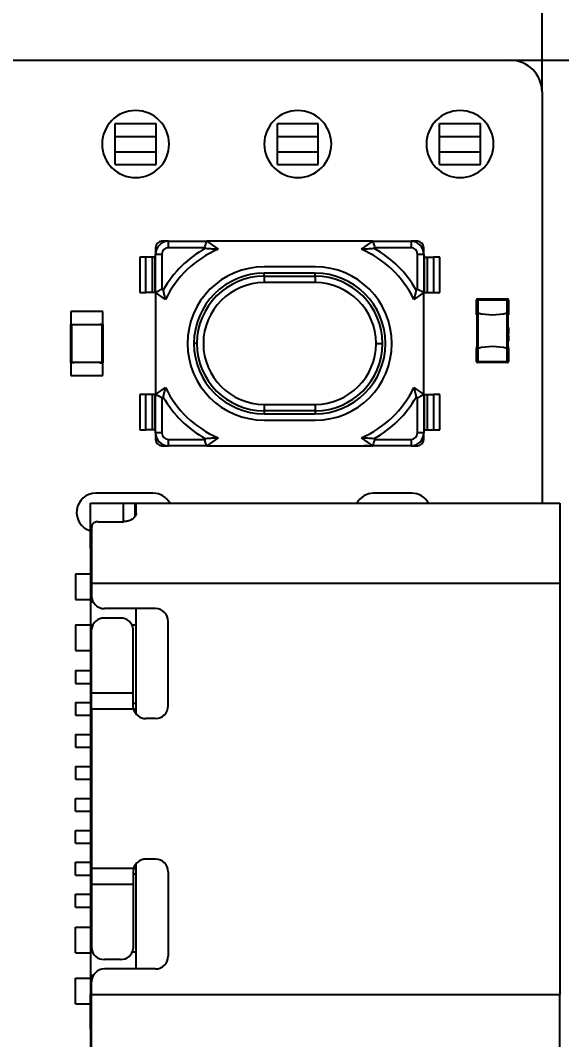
# Model space of a CAD drawing. Header units: millimetres. Extents: x 0 to 297, y 0 to 210.
# Drawn here: x 107.48 to 124.43, y 134.65 to 166.55 of the extents above; entities that cross this region are included whole.
import ezdxf

# ---------------------------------------------------------------- set-up
doc = ezdxf.new("R2010")
doc.units = ezdxf.units.MM
doc.layers.add('图框', color=7, linetype='Continuous')
doc.styles.add('SLDTEXTSTYLE0', font='TXT', dxfattribs={"width": 0.7})
doc.dimstyles.new('SLDDIMSTYLE0', dxfattribs={"dimtxt": 3.5, "dimasz": 4.08, "dimexe": 0, "dimexo": 0.0625, "dimgap": 0.875, "dimtad": 2, "dimlfac": 0.5, "dimrnd": 1e-09, "dimzin": 12, "dimdsep": 46, "dimtxsty": 'SLDTEXTSTYLE0', "dimsah": 1, "dimcen": 0.09, "dimadec": 0, "dimazin": 3, "dimtfac": 1, "dimtofl": 0, "dimtmove": 0, "dimatfit": 3, "dimfxl": 0, "dimfrac": 2, "dimtolj": 1, "dimtzin": 12, "dimarcsym": 0})

# ---------------------------------------------------------------- blocks, each defined once
blk = doc.blocks.new('_D')
at = {"layer": '图框'}
for p, q in [((122.824, 165.303), (264.953, 165.303)), ((262.953, 165.303), (262.953, 119.353)), ((122.824, 119.353), (264.953, 119.353))]:
    blk.add_line(p, q, dxfattribs=at)
for points in [[(262.953, 165.303), (262.445, 161.223), (263.461, 161.223)], [(262.953, 119.353), (263.461, 123.433), (262.445, 123.433)]]:
    blk.add_solid(points, dxfattribs=at)
at = {"layer": '图框', "insert": (258.441, 139.1), "char_height": 3.5, "attachment_point": 1, "rotation": 90, "style": 'SLDTEXTSTYLE0'}
blk.add_mtext('22.97', dxfattribs=at)
blk = doc.blocks.new('_D_2')
at = {"layer": '图框'}
for p, q in [((47.865, 164.312), (47.865, 190.834)), ((123.815, 164.312), (123.815, 190.834)), ((47.865, 188.834), (123.815, 188.834))]:
    blk.add_line(p, q, dxfattribs=at)
for points in [[(47.865, 188.834), (51.945, 188.326), (51.945, 189.342)], [(123.815, 188.834), (119.735, 189.342), (119.735, 188.326)]]:
    blk.add_solid(points, dxfattribs=at)
at = {"layer": '图框', "insert": (82.78, 193.346), "char_height": 3.5, "attachment_point": 1, "style": 'SLDTEXTSTYLE0'}
blk.add_mtext('37.97', dxfattribs=at)

msp = doc.modelspace()

# ---------------------------------------------------------------- linework, layer by layer
at = {"color": 7, "linetype": 'Continuous', "lineweight": 25}
for p, q in [((48.856, 165.303), (122.824, 165.303)), ((123.815, 164.312), (123.815, 151.44)), ((110.446, 163.321), (111.726, 163.321)), ((110.446, 162.921), (110.446, 163.321)), ((111.726, 162.921), (111.726, 163.321)), ((115.526, 163.321), (116.806, 163.321)), ((115.526, 162.921), (115.526, 163.321)), ((116.806, 162.921), (116.806, 163.321)), ((120.606, 163.321), (121.886, 163.321)), ((120.606, 162.921), (120.606, 163.321)), ((121.886, 162.921), (121.886, 163.321)), ((110.446, 162.921), (111.726, 162.921)), ((110.446, 162.441), (110.446, 162.921)), ((111.726, 162.441), (111.726, 162.921)), ((115.526, 162.441), (115.526, 162.921)), ((115.526, 162.921), (116.806, 162.921)), ((116.806, 162.441), (116.806, 162.921)), ((120.606, 162.921), (121.886, 162.921)), ((120.606, 162.441), (120.606, 162.921)), ((121.886, 162.441), (121.886, 162.921)), ((110.446, 162.441), (111.726, 162.441)), ((110.446, 162.041), (110.446, 162.441)), ((111.726, 162.041), (111.726, 162.441)), ((115.526, 162.441), (116.806, 162.441)), ((115.526, 162.041), (115.526, 162.441)), ((116.806, 162.041), (116.806, 162.441)), ((120.606, 162.441), (121.886, 162.441)), ((120.606, 162.041), (120.606, 162.441)), ((121.886, 162.041), (121.886, 162.441)), ((110.446, 162.041), (111.726, 162.041)), ((115.526, 162.041), (116.806, 162.041)), ((120.606, 162.041), (121.886, 162.041)), ((112.112, 159.638), (111.912, 159.638)), ((112.112, 159.438), (112.112, 159.638)), ((112.112, 159.638), (113.312, 159.638)), ((113.312, 159.638), (113.669, 159.387)), ((118.512, 159.638), (113.312, 159.638)), ((118.156, 159.387), (118.512, 159.638)), ((118.512, 159.638), (119.712, 159.638)), ((119.712, 159.638), (119.712, 159.438)), ((119.912, 159.638), (119.712, 159.638)), ((111.712, 159.438), (111.712, 159.238)), ((111.712, 158.038), (111.712, 159.238)), ((111.712, 159.238), (111.912, 159.238)), ((111.912, 159.238), (111.912, 158.142)), ((113.249, 159.438), (112.112, 159.438)), ((113.276, 159.419), (113.249, 159.438)), ((118.576, 159.438), (118.548, 159.419)), ((119.712, 159.438), (118.576, 159.438)), ((119.912, 158.142), (119.912, 159.238)), ((119.912, 159.238), (120.112, 159.238)), ((120.112, 159.238), (120.112, 159.438)), ((120.112, 159.238), (120.112, 158.038)), ((111.214, 159.138), (111.214, 158.038)), ((111.41, 159.138), (111.214, 159.138)), ((111.41, 158.038), (111.41, 159.138)), ((111.612, 159.138), (111.41, 159.138)), ((111.612, 158.038), (111.612, 159.138)), ((111.692, 159.138), (111.612, 159.138)), ((111.692, 159.138), (111.692, 158.038)), ((111.712, 159.138), (111.692, 159.138)), ((120.132, 159.138), (120.112, 159.138)), ((120.132, 158.038), (120.132, 159.138)), ((120.132, 159.138), (120.213, 159.138)), ((120.213, 159.138), (120.213, 158.038)), ((120.213, 159.138), (120.414, 159.138)), ((120.414, 159.138), (120.414, 158.038)), ((120.61, 159.138), (120.414, 159.138)), ((120.61, 158.038), (120.61, 159.138)), ((116.712, 158.838), (115.112, 158.838)), ((115.112, 158.543), (115.112, 158.638)), ((116.712, 158.638), (115.112, 158.638)), ((116.712, 158.543), (116.712, 158.638)), ((115.112, 158.543), (115.112, 158.344)), ((115.112, 158.543), (116.712, 158.543)), ((116.712, 158.344), (115.112, 158.344)), ((116.712, 158.543), (116.712, 158.344)), ((111.214, 158.038), (111.41, 158.038)), ((111.612, 158.038), (111.41, 158.038)), ((111.692, 158.038), (111.612, 158.038)), ((111.692, 158.038), (111.712, 158.038)), ((112.025, 157.818), (111.712, 158.038)), ((111.712, 158.038), (111.712, 154.838)), ((111.912, 158.142), (111.953, 158.113)), ((120.112, 158.038), (119.8, 157.818)), ((119.871, 158.113), (119.912, 158.142)), ((120.112, 158.038), (120.132, 158.038)), ((120.112, 154.838), (120.112, 158.038)), ((120.132, 158.038), (120.213, 158.038)), ((120.213, 158.038), (120.414, 158.038)), ((120.414, 158.038), (120.61, 158.038)), ((121.762, 157.8), (121.802, 157.8)), ((121.762, 157.394), (121.762, 157.8)), ((121.802, 157.84), (121.802, 157.8)), ((121.802, 157.84), (122.722, 157.84)), ((122.722, 157.8), (121.802, 157.8)), ((121.802, 157.8), (121.802, 157.394)), ((122.722, 157.84), (122.722, 157.8)), ((122.722, 157.394), (122.722, 157.8)), ((122.722, 157.8), (122.762, 157.8)), ((122.762, 157.8), (122.762, 157.394)), ((109.062, 157.438), (109.062, 157.038)), ((110.062, 157.438), (109.062, 157.438)), ((110.062, 157.038), (110.062, 157.438)), ((121.762, 157.34), (121.762, 157.394)), ((121.762, 157.34), (121.782, 157.34)), ((121.768, 157.399), (121.768, 157.402)), ((121.782, 157.399), (121.768, 157.399)), ((121.774, 157.401), (121.782, 157.399)), ((121.782, 157.402), (121.782, 157.399)), ((121.782, 156.287), (121.782, 157.394)), ((121.802, 157.394), (121.802, 156.287)), ((122.722, 156.287), (122.722, 157.394)), ((122.742, 157.399), (122.742, 157.402)), ((122.751, 157.401), (122.742, 157.399)), ((122.742, 157.399), (122.757, 157.399)), ((122.742, 157.394), (122.742, 156.287)), ((122.742, 157.34), (122.762, 157.34)), ((122.757, 157.402), (122.757, 157.399)), ((122.762, 157.394), (122.762, 157.34)), ((109.082, 157.018), (109.062, 157.038)), ((109.062, 155.838), (109.062, 157.038)), ((109.062, 157.038), (109.162, 157.038)), ((110.042, 157.018), (109.082, 157.018)), ((109.082, 157.018), (109.082, 155.858)), ((109.162, 157.028), (109.162, 157.038)), ((110.062, 157.038), (109.962, 157.038)), ((109.962, 157.038), (109.962, 157.028)), ((110.042, 157.018), (110.062, 157.038)), ((110.042, 155.858), (110.042, 157.018)), ((110.062, 157.038), (110.062, 155.838)), ((110.064, 156.917), (110.062, 156.917)), ((110.064, 156.887), (110.062, 156.887)), ((110.064, 156.876), (110.062, 156.876)), ((110.064, 156.844), (110.062, 156.844)), ((110.064, 156.84), (110.062, 156.84)), ((110.064, 156.828), (110.062, 156.828)), ((110.064, 156.817), (110.062, 156.817)), ((110.064, 156.786), (110.062, 156.786)), ((110.064, 156.775), (110.062, 156.775)), ((110.064, 156.743), (110.062, 156.743)), ((110.064, 156.739), (110.062, 156.739)), ((110.064, 156.727), (110.062, 156.727)), ((110.064, 156.696), (110.062, 156.696)), ((110.064, 156.673), (110.062, 156.673)), ((110.064, 156.673), (110.062, 156.673)), ((110.064, 156.659), (110.062, 156.659)), ((110.064, 156.657), (110.062, 156.657)), ((110.064, 156.656), (110.062, 156.656)), ((110.064, 156.917), (110.064, 156.887)), ((110.064, 156.887), (110.064, 156.876)), ((110.064, 156.876), (110.064, 156.844)), ((110.064, 156.817), (110.064, 156.786)), ((110.064, 156.786), (110.064, 156.775)), ((110.064, 156.775), (110.064, 156.743)), ((110.064, 156.743), (110.064, 156.741)), ((110.064, 156.704), (110.064, 156.696)), ((110.064, 156.696), (110.064, 156.673)), ((110.064, 156.673), (110.064, 156.673)), ((110.064, 156.673), (110.064, 156.659)), ((110.064, 156.659), (110.064, 156.657)), ((110.064, 156.657), (110.064, 156.656)), ((110.064, 156.656), (110.064, 156.614)), ((122.762, 156.941), (122.742, 156.941)), ((122.762, 156.926), (122.742, 156.926)), ((122.762, 156.92), (122.742, 156.92)), ((122.762, 156.905), (122.742, 156.905)), ((122.762, 156.902), (122.742, 156.902)), ((122.762, 156.896), (122.742, 156.896)), ((122.762, 156.89), (122.742, 156.89)), ((122.762, 156.875), (122.742, 156.875)), ((122.762, 156.869), (122.742, 156.869)), ((122.762, 156.854), (122.742, 156.854)), ((122.762, 156.851), (122.742, 156.851)), ((122.762, 156.845), (122.742, 156.845)), ((122.762, 156.83), (122.742, 156.83)), ((122.762, 156.818), (122.742, 156.818)), ((122.762, 156.812), (122.742, 156.812)), ((122.762, 156.811), (122.742, 156.811)), ((122.762, 156.81), (122.742, 156.81)), ((122.762, 156.789), (122.742, 156.789)), ((122.762, 156.787), (122.742, 156.787)), ((122.762, 156.784), (122.742, 156.784)), ((122.762, 156.781), (122.742, 156.781)), ((122.762, 156.771), (122.742, 156.771)), ((122.762, 156.756), (122.742, 156.756)), ((122.762, 156.75), (122.742, 156.75)), ((122.762, 156.749), (122.742, 156.749)), ((122.762, 156.749), (122.742, 156.749)), ((122.762, 156.732), (122.742, 156.732)), ((122.762, 156.727), (122.742, 156.727)), ((122.762, 156.694), (122.742, 156.694)), ((122.762, 156.665), (122.742, 156.665)), ((122.762, 156.65), (122.742, 156.65)), ((122.762, 156.941), (122.762, 156.926)), ((122.762, 156.926), (122.762, 156.92)), ((122.762, 156.92), (122.762, 156.905)), ((122.762, 156.896), (122.762, 156.892)), ((122.762, 156.89), (122.762, 156.875)), ((122.762, 156.875), (122.762, 156.869)), ((122.762, 156.869), (122.762, 156.854)), ((122.762, 156.854), (122.762, 156.853)), ((122.762, 156.83), (122.762, 156.818)), ((122.762, 156.818), (122.762, 156.812)), ((122.762, 156.812), (122.762, 156.811)), ((122.762, 156.811), (122.762, 156.81)), ((122.762, 156.81), (122.762, 156.789)), ((122.762, 156.788), (122.762, 156.787)), ((122.762, 156.769), (122.762, 156.767)), ((122.762, 156.754), (122.762, 156.754)), ((122.762, 156.749), (122.762, 156.732)), ((122.762, 156.749), (122.762, 156.749)), ((122.762, 156.732), (122.762, 156.727)), ((110.064, 156.614), (110.062, 156.614)), ((110.064, 156.613), (110.062, 156.613)), ((110.064, 156.61), (110.062, 156.61)), ((110.062, 156.603), (110.064, 156.603)), ((110.064, 156.603), (110.062, 156.603)), ((110.064, 156.603), (110.062, 156.603)), ((110.064, 156.603), (110.062, 156.603)), ((110.064, 156.598), (110.062, 156.598)), ((110.064, 156.578), (110.062, 156.578)), ((110.064, 156.549), (110.062, 156.549)), ((110.064, 156.537), (110.062, 156.537)), ((110.064, 156.533), (110.062, 156.533)), ((110.064, 156.501), (110.062, 156.501)), ((110.064, 156.491), (110.062, 156.491)), ((110.064, 156.49), (110.062, 156.49)), ((110.064, 156.49), (110.062, 156.49)), ((110.064, 156.489), (110.062, 156.489)), ((110.064, 156.423), (110.062, 156.423)), ((110.064, 156.366), (110.062, 156.366)), ((110.064, 156.335), (110.062, 156.335)), ((110.064, 156.614), (110.064, 156.613)), ((110.064, 156.612), (110.064, 156.61)), ((110.064, 156.573), (110.064, 156.569)), ((110.064, 156.533), (110.064, 156.501)), ((110.064, 156.501), (110.064, 156.491)), ((110.064, 156.491), (110.064, 156.49)), ((110.064, 156.49), (110.064, 156.489)), ((110.064, 156.49), (110.064, 156.49)), ((113.007, 156.438), (112.912, 156.438)), ((118.618, 156.438), (118.817, 156.438)), ((121.782, 156.34), (121.762, 156.34)), ((121.762, 156.34), (121.762, 156.287)), ((122.762, 156.61), (122.742, 156.61)), ((122.762, 156.576), (122.742, 156.576)), ((122.762, 156.563), (122.742, 156.563)), ((122.762, 156.556), (122.742, 156.556)), ((122.762, 156.523), (122.742, 156.523)), ((122.762, 156.509), (122.742, 156.509)), ((122.762, 156.34), (122.742, 156.34)), ((122.762, 156.287), (122.762, 156.34)), ((110.064, 156.257), (110.062, 156.257)), ((110.064, 156.187), (110.062, 156.187)), ((110.064, 156.162), (110.062, 156.162)), ((110.064, 156.149), (110.062, 156.149)), ((110.064, 156.082), (110.062, 156.082)), ((110.064, 156.054), (110.062, 156.054)), ((121.762, 155.88), (121.762, 156.287)), ((121.768, 156.278), (121.768, 156.282)), ((121.782, 156.282), (121.768, 156.282)), ((121.782, 156.282), (121.774, 156.28)), ((121.782, 156.282), (121.782, 156.278)), ((121.802, 156.287), (121.802, 155.88)), ((122.722, 155.88), (122.722, 156.287)), ((122.742, 156.278), (122.742, 156.282)), ((122.742, 156.282), (122.751, 156.28)), ((122.742, 156.282), (122.757, 156.282)), ((122.757, 156.282), (122.757, 156.278)), ((122.762, 156.287), (122.762, 155.88)), ((109.062, 155.838), (109.082, 155.858)), ((109.062, 155.838), (109.062, 155.438)), ((109.162, 155.838), (109.062, 155.838)), ((109.082, 155.858), (110.042, 155.858)), ((109.162, 155.838), (109.162, 155.848)), ((109.962, 155.848), (109.962, 155.838)), ((109.962, 155.838), (110.062, 155.838)), ((110.062, 155.838), (110.042, 155.858)), ((110.062, 155.438), (110.062, 155.838)), ((121.802, 155.88), (121.762, 155.88)), ((121.802, 155.84), (121.802, 155.88)), ((121.802, 155.88), (122.722, 155.88)), ((122.722, 155.84), (121.802, 155.84)), ((122.722, 155.84), (122.722, 155.88)), ((122.762, 155.88), (122.722, 155.88)), ((109.062, 155.438), (110.062, 155.438)), ((111.712, 154.838), (112.025, 155.059)), ((119.8, 155.059), (120.112, 154.838)), ((111.214, 154.838), (111.214, 153.738)), ((111.41, 154.838), (111.214, 154.838)), ((111.41, 153.738), (111.41, 154.838)), ((111.612, 154.838), (111.41, 154.838)), ((111.612, 153.738), (111.612, 154.838)), ((111.692, 154.838), (111.612, 154.838)), ((111.692, 154.838), (111.692, 153.738)), ((111.712, 154.838), (111.692, 154.838)), ((111.712, 153.638), (111.712, 154.838)), ((111.953, 154.764), (111.912, 154.735)), ((111.912, 154.735), (111.912, 153.638)), ((119.912, 154.735), (119.871, 154.764)), ((119.912, 153.638), (119.912, 154.735)), ((120.112, 154.838), (120.112, 153.638)), ((120.132, 154.838), (120.112, 154.838)), ((120.132, 153.738), (120.132, 154.838)), ((120.132, 154.838), (120.213, 154.838)), ((120.213, 154.838), (120.213, 153.738)), ((120.213, 154.838), (120.414, 154.838)), ((120.414, 154.838), (120.414, 153.738)), ((120.61, 154.838), (120.414, 154.838)), ((120.61, 153.738), (120.61, 154.838)), ((115.112, 154.533), (116.712, 154.533)), ((115.112, 154.533), (115.112, 154.333)), ((116.712, 154.533), (116.712, 154.333)), ((116.712, 154.333), (115.112, 154.333)), ((115.112, 154.333), (115.112, 154.238)), ((115.112, 154.238), (116.712, 154.238)), ((116.712, 154.333), (116.712, 154.238)), ((115.112, 154.038), (116.712, 154.038)), ((111.214, 153.738), (111.41, 153.738)), ((111.612, 153.738), (111.41, 153.738)), ((111.692, 153.738), (111.612, 153.738)), ((111.692, 153.738), (111.712, 153.738)), ((111.912, 153.638), (111.712, 153.638)), ((111.712, 153.638), (111.712, 153.438)), ((113.249, 153.438), (113.276, 153.458)), ((113.669, 153.49), (113.312, 153.238)), ((118.512, 153.238), (118.156, 153.49)), ((118.548, 153.458), (118.576, 153.438)), ((120.112, 153.638), (119.912, 153.638)), ((120.112, 153.738), (120.132, 153.738)), ((120.112, 153.438), (120.112, 153.638)), ((120.132, 153.738), (120.213, 153.738)), ((120.213, 153.738), (120.414, 153.738)), ((120.414, 153.738), (120.61, 153.738)), ((111.912, 153.238), (112.112, 153.238)), ((112.112, 153.238), (112.112, 153.438)), ((112.112, 153.438), (113.249, 153.438)), ((113.312, 153.238), (112.112, 153.238)), ((113.312, 153.238), (118.512, 153.238)), ((116.939, 153.236), (116.939, 153.238)), ((117.021, 153.236), (117.021, 153.238)), ((117.22, 153.236), (117.22, 153.238)), ((117.26, 153.236), (117.26, 153.238)), ((117.336, 153.236), (117.336, 153.238)), ((117.545, 153.236), (117.545, 153.238)), ((117.781, 153.236), (117.781, 153.238)), ((117.874, 153.236), (117.874, 153.238)), ((118.046, 153.236), (118.046, 153.238)), ((118.246, 153.236), (118.246, 153.238)), ((118.278, 153.236), (118.246, 153.236)), ((118.278, 153.236), (118.278, 153.238)), ((118.375, 153.236), (118.278, 153.236)), ((118.375, 153.236), (118.375, 153.238)), ((118.377, 153.236), (118.375, 153.236)), ((118.377, 153.236), (118.377, 153.238)), ((118.385, 153.236), (118.385, 153.238)), ((118.42, 153.236), (118.42, 153.238)), ((118.51, 153.236), (118.51, 153.238)), ((119.712, 153.238), (118.512, 153.238)), ((118.567, 153.236), (118.567, 153.238)), ((118.576, 153.438), (119.712, 153.438)), ((118.588, 153.236), (118.588, 153.238)), ((118.588, 153.236), (118.588, 153.238)), ((118.608, 153.236), (118.608, 153.238)), ((118.616, 153.236), (118.616, 153.238)), ((118.742, 153.236), (118.616, 153.236)), ((118.742, 153.236), (118.742, 153.238)), ((118.748, 153.236), (118.742, 153.236)), ((118.748, 153.236), (118.748, 153.238)), ((118.756, 153.236), (118.748, 153.236)), ((118.756, 153.236), (118.756, 153.238)), ((118.794, 153.236), (118.756, 153.236)), ((118.794, 153.236), (118.794, 153.238)), ((118.863, 153.236), (118.794, 153.236)), ((118.863, 153.236), (118.863, 153.238)), ((118.956, 153.236), (118.956, 153.238)), ((118.992, 153.236), (118.992, 153.238)), ((119.006, 153.236), (118.999, 153.236)), ((119.006, 153.236), (119.006, 153.238)), ((119.099, 153.236), (119.006, 153.236)), ((119.099, 153.236), (119.099, 153.238)), ((119.133, 153.236), (119.099, 153.236)), ((119.133, 153.236), (119.133, 153.238)), ((119.225, 153.236), (119.133, 153.236)), ((119.225, 153.236), (119.225, 153.238)), ((119.261, 153.236), (119.261, 153.238)), ((119.298, 153.236), (119.298, 153.238)), ((119.312, 153.236), (119.312, 153.238)), ((119.404, 153.236), (119.312, 153.236)), ((119.404, 153.236), (119.404, 153.238)), ((119.438, 153.236), (119.404, 153.236)), ((119.438, 153.236), (119.438, 153.238)), ((119.531, 153.236), (119.438, 153.236)), ((119.531, 153.236), (119.531, 153.238)), ((119.712, 153.438), (119.712, 153.238)), ((119.712, 153.238), (119.912, 153.238)), ((111.638, 151.75), (109.838, 151.75)), ((119.738, 151.75), (118.538, 151.75)), ((109.668, 151.44), (110.708, 151.44)), ((109.668, 150.025), (109.668, 151.44)), ((110.708, 151.44), (111.068, 151.44)), ((111.068, 151.029), (111.068, 151.44)), ((111.068, 151.44), (111.108, 151.44)), ((111.108, 151.133), (111.108, 151.44)), ((111.108, 151.44), (124.368, 151.44)), ((124.368, 151.44), (124.368, 148.94)), ((109.708, 150.675), (109.708, 148.94)), ((109.908, 150.861), (110.708, 150.861)), ((109.668, 150.025), (109.668, 148.94)), ((109.708, 150.025), (109.668, 150.025)), ((109.208, 149.23), (109.668, 149.23)), ((109.208, 149.23), (109.208, 148.43)), ((109.668, 148.94), (109.668, 148.34)), ((109.708, 148.94), (109.708, 148.54)), ((109.708, 148.94), (124.368, 148.94)), ((124.368, 148.94), (124.368, 136.06)), ((109.208, 148.43), (109.668, 148.43)), ((109.762, 148.34), (109.668, 148.34)), ((109.668, 148.34), (109.668, 147.618)), ((111.708, 148.14), (110.108, 148.14)), ((111.108, 144.835), (111.108, 148.14)), ((110.608, 147.84), (110.108, 147.84)), ((112.108, 145.1), (112.108, 147.74)), ((109.208, 147.63), (109.668, 147.63)), ((109.208, 147.63), (109.208, 146.83)), ((109.735, 147.618), (109.668, 147.618)), ((109.668, 147.618), (109.668, 145.173)), ((109.708, 145.493), (109.708, 147.494)), ((111.108, 147.618), (110.982, 147.618)), ((111.008, 145.493), (111.008, 147.494)), ((109.208, 146.83), (109.668, 146.83)), ((109.208, 146.2), (109.208, 145.8)), ((109.208, 146.2), (109.668, 146.2)), ((109.208, 145.8), (109.668, 145.8)), ((111.008, 145.493), (109.708, 145.493)), ((109.708, 144.993), (109.708, 145.493)), ((111.008, 145.1), (111.008, 145.493)), ((109.208, 145.2), (109.668, 145.2)), ((109.208, 145.2), (109.208, 144.8)), ((109.668, 145.173), (109.668, 144.993)), ((109.668, 144.993), (109.668, 140.007)), ((111.023, 144.993), (109.708, 144.993)), ((109.708, 144.993), (109.708, 140.007)), ((111.023, 144.993), (111.008, 145.1)), ((109.208, 144.8), (109.668, 144.8)), ((111.708, 144.7), (111.408, 144.7)), ((109.208, 144.2), (109.668, 144.2)), ((109.208, 144.2), (109.208, 143.8)), ((109.208, 143.8), (109.668, 143.8)), ((109.208, 143.2), (109.208, 142.8)), ((109.208, 143.2), (109.668, 143.2)), ((109.208, 142.8), (109.668, 142.8)), ((109.208, 141.8), (109.208, 142.2)), ((109.208, 142.2), (109.668, 142.2)), ((109.208, 141.8), (109.668, 141.8)), ((109.208, 141.2), (109.668, 141.2)), ((109.208, 140.8), (109.208, 141.2)), ((109.208, 140.8), (109.668, 140.8)), ((109.208, 139.8), (109.208, 140.2)), ((109.208, 140.2), (109.668, 140.2)), ((111.108, 136.86), (111.108, 140.165)), ((111.708, 140.3), (111.408, 140.3)), ((109.208, 139.8), (109.668, 139.8)), ((109.668, 140.007), (109.668, 139.827)), ((109.668, 139.827), (109.668, 137.382)), ((111.023, 140.007), (109.708, 140.007)), ((109.708, 140.007), (109.708, 139.507)), ((111.023, 140.007), (111.008, 139.9)), ((111.008, 139.9), (111.008, 139.507)), ((112.108, 139.9), (112.108, 137.26)), ((111.008, 139.507), (109.708, 139.507)), ((109.708, 139.507), (109.708, 137.506)), ((111.008, 139.507), (111.008, 137.506)), ((109.208, 139.2), (109.668, 139.2)), ((109.208, 138.8), (109.208, 139.2)), ((109.208, 138.8), (109.668, 138.8)), ((109.208, 137.37), (109.208, 138.17)), ((109.208, 138.17), (109.668, 138.17)), ((109.208, 137.37), (109.668, 137.37)), ((109.735, 137.382), (109.668, 137.382)), ((109.668, 137.382), (109.668, 136.66)), ((111.108, 137.382), (110.982, 137.382)), ((110.608, 137.16), (110.108, 137.16)), ((109.208, 135.77), (109.208, 136.57)), ((109.208, 136.57), (109.668, 136.57)), ((109.668, 136.66), (109.668, 136.06)), ((109.762, 136.66), (109.668, 136.66)), ((111.708, 136.86), (110.108, 136.86)), ((109.708, 136.06), (109.708, 136.46)), ((109.668, 134.975), (109.668, 136.06)), ((109.708, 136.06), (124.368, 136.06)), ((109.708, 134.325), (109.708, 136.06)), ((124.368, 133.56), (124.368, 136.06)), ((109.208, 135.77), (109.668, 135.77)), ((109.668, 134.975), (109.708, 134.975)), ((109.668, 134.975), (109.668, 133.56))]:
    msp.add_line(p, q, dxfattribs=at)
at = {"color": 8, "linetype": 'Continuous', "lineweight": 25}
for p, q in [((110.708, 150.861), (110.708, 151.44)), ((109.708, 148.94), (109.668, 148.94)), ((109.708, 145.173), (109.668, 145.173)), ((111.108, 145.173), (111.008, 145.173)), ((109.708, 144.993), (109.668, 144.993)), ((111.108, 144.993), (111.023, 144.993)), ((109.708, 140.007), (109.668, 140.007)), ((109.708, 139.827), (109.668, 139.827)), ((111.108, 139.827), (111.008, 139.827)), ((111.108, 140.007), (111.023, 140.007)), ((109.708, 136.06), (109.668, 136.06))]:
    msp.add_line(p, q, dxfattribs=at)
at = {"color": 7, "linetype": 'Continuous', "lineweight": 25}
for centre, radius, start, end in [((122.824, 164.312), 0.991, 0, 90), ((111.086, 162.681), 1.05, 0, 180), ((116.166, 162.681), 1.05, 0, 180), ((121.246, 162.681), 1.05, 0, 180), ((111.086, 162.681), 1.05, 180, 0), ((116.166, 162.681), 1.05, 180, 0), ((121.246, 162.681), 1.05, 180, 0), ((112.112, 159.238), 0.4, 90, 180), ((111.912, 159.438), 0.2, 90, 180), ((119.712, 159.238), 0.4, 0, 90), ((119.912, 159.438), 0.2, 0, 90), ((112.112, 159.238), 0.2, 90, 180), ((114.912, 156.438), 3.4, 118.761, 150.4917), ((114.912, 156.438), 3.2, 112.8697, 154.4655), ((116.912, 156.438), 3.2, 25.5345, 67.1303), ((116.912, 156.438), 3.4, 29.5083, 61.239), ((119.712, 159.238), 0.2, 0, 90), ((115.112, 156.438), 2.4, 90, 270), ((115.112, 156.438), 2.2, 90, 180), ((116.712, 156.438), 2.4, 0, 90), ((116.712, 156.438), 2.2, 270, 90), ((115.112, 156.438), 2.105, 90, 180), ((115.112, 156.438), 1.905, 90, 270), ((116.712, 156.438), 2.105, 0, 90), ((116.712, 156.438), 1.905, 0, 90), ((121.802, 157.8), 0.04, 90, 180), ((122.722, 157.8), 0.04, 0, 90), ((122.262, 159.34), 2, 256.7029, 283.2971), ((115.112, 156.438), 2.2, 180, 270), ((115.112, 156.438), 2.105, 180, 270), ((116.712, 156.438), 1.905, 270, 0), ((116.712, 156.438), 2.105, 270, 0), ((116.712, 156.438), 2.4, 270, 0), ((122.262, 154.34), 2, 76.7029, 103.2971), ((121.802, 155.88), 0.04, 180, 270), ((122.722, 155.88), 0.04, 270, 0), ((114.912, 156.438), 3.2, 205.5345, 247.1303), ((116.912, 156.438), 3.2, 292.8697, 334.4655), ((114.912, 156.438), 3.4, 209.5083, 241.239), ((116.912, 156.438), 3.4, 298.761, 330.4917), ((112.112, 153.638), 0.4, 180, 270), ((112.112, 153.638), 0.2, 180, 270), ((119.712, 153.638), 0.2, 270, 0), ((119.712, 153.638), 0.4, 270, 0), ((111.912, 153.438), 0.2, 180, 270), ((119.912, 153.438), 0.2, 270, 0), ((109.838, 151.15), 0.6, 90, 253.5471), ((111.638, 151.15), 0.6, 28.8826, 90), ((118.538, 151.15), 0.6, 90, 151.0953), ((119.738, 151.15), 0.6, 28.9047, 90), ((110.108, 148.54), 0.4, 180, 270), ((111.708, 147.74), 0.4, 0, 90), ((110.083, 147.465), 0.376, 86.1887, 175.5981), ((110.633, 147.465), 0.376, 4.4019, 93.8113), ((111.408, 145.1), 0.4, 195.5423, 270), ((111.708, 145.1), 0.4, 270, 0), ((111.408, 139.9), 0.4, 90, 164.4577), ((111.708, 139.9), 0.4, 0, 90), ((110.083, 137.535), 0.376, 184.4019, 273.8113), ((110.633, 137.535), 0.376, 266.1887, 355.5981), ((111.708, 137.26), 0.4, 270, 0), ((110.108, 136.46), 0.4, 90, 180)]:
    msp.add_arc(centre, radius, start, end, dxfattribs=at)
for points, knots in [([(113.249, 159.438), (113.258, 159.466), (113.276, 159.525), (113.298, 159.592), (113.31, 159.632), (113.312, 159.636), (113.312, 159.638)], [0, 0, 0, 0, 0.2761219, 0.5701148, 0.794547, 1, 1, 1, 1]), ([(118.512, 159.638), (118.513, 159.637), (118.514, 159.634), (118.522, 159.608), (118.536, 159.564), (118.554, 159.506), (118.569, 159.46), (118.576, 159.438)], [0, 0, 0, 0, 0.1727073, 0.3600415, 0.5559485, 0.7855462, 1, 1, 1, 1]), ([(113.276, 159.419), (113.278, 159.419), (113.344, 159.415), (113.454, 159.407), (113.576, 159.396), (113.638, 159.39), (113.664, 159.387), (113.667, 159.387), (113.669, 159.387)], [0, 0, 0, 0, 0.00887, 0.420564, 0.690271, 0.834678, 0.926145, 1, 1, 1, 1]), ([(118.156, 159.387), (118.157, 159.387), (118.16, 159.387), (118.187, 159.39), (118.248, 159.396), (118.37, 159.407), (118.48, 159.415), (118.547, 159.419), (118.548, 159.419)], [0, 0, 0, 0, 0.073855, 0.165322, 0.309729, 0.579436, 0.99113, 1, 1, 1, 1]), ([(111.712, 158.038), (111.714, 158.039), (111.717, 158.041), (111.743, 158.054), (111.787, 158.077), (111.845, 158.107), (111.89, 158.131), (111.912, 158.142)], [0, 0, 0, 0, 0.166579, 0.34951, 0.54479, 0.778667, 1, 1, 1, 1]), ([(112.025, 157.818), (112.024, 157.82), (112.023, 157.823), (112.015, 157.855), (112, 157.915), (111.978, 158.005), (111.961, 158.077), (111.954, 158.112), (111.953, 158.113)], [0, 0, 0, 0, 0.1275178, 0.2542449, 0.4448187, 0.7291256, 0.9899207, 1, 1, 1, 1]), ([(119.871, 158.113), (119.871, 158.112), (119.863, 158.077), (119.846, 158.005), (119.825, 157.915), (119.809, 157.855), (119.801, 157.823), (119.8, 157.82), (119.8, 157.818)], [0, 0, 0, 0, 0.010079, 0.270874, 0.555181, 0.745755, 0.872482, 1, 1, 1, 1]), ([(119.912, 158.142), (119.94, 158.127), (119.998, 158.097), (120.065, 158.063), (120.105, 158.042), (120.11, 158.039), (120.112, 158.038)], [0, 0, 0, 0, 0.284658, 0.581465, 0.801721, 1, 1, 1, 1]), ([(121.762, 157.394), (121.763, 157.395), (121.763, 157.397), (121.766, 157.398), (121.768, 157.399)], [0, 0, 0, 0, 0.559989, 1, 1, 1, 1]), ([(121.768, 157.402), (121.769, 157.402), (121.771, 157.402), (121.773, 157.401), (121.774, 157.401)], [0, 0, 0, 0, 0.55943, 1, 1, 1, 1]), ([(121.774, 157.401), (121.775, 157.401), (121.778, 157.402), (121.781, 157.402), (121.782, 157.402)], [0, 0, 0, 0, 0.559626, 1, 1, 1, 1]), ([(121.782, 157.399), (121.786, 157.398), (121.792, 157.396), (121.799, 157.395), (121.802, 157.394)], [0, 0, 0, 0, 0.558375, 1, 1, 1, 1]), ([(121.782, 157.394), (121.783, 157.395), (121.783, 157.396), (121.787, 157.397), (121.788, 157.397)], [0, 0, 0, 0, 0.558574, 1, 1, 1, 1]), ([(122.722, 157.394), (122.726, 157.395), (122.733, 157.397), (122.739, 157.398), (122.742, 157.399)], [0, 0, 0, 0, 0.560026, 1, 1, 1, 1]), ([(122.736, 157.397), (122.738, 157.397), (122.742, 157.396), (122.742, 157.394), (122.742, 157.394)], [0, 0, 0, 0, 0.558387, 1, 1, 1, 1]), ([(122.742, 157.402), (122.744, 157.402), (122.747, 157.402), (122.749, 157.401), (122.751, 157.401)], [0, 0, 0, 0, 0.5598372, 1, 1, 1, 1]), ([(122.751, 157.401), (122.752, 157.401), (122.754, 157.402), (122.756, 157.402), (122.757, 157.402)], [0, 0, 0, 0, 0.55985, 1, 1, 1, 1]), ([(122.757, 157.399), (122.759, 157.398), (122.762, 157.396), (122.762, 157.395), (122.762, 157.394)], [0, 0, 0, 0, 0.559704, 1, 1, 1, 1]), ([(122.762, 156.902), (122.762, 156.902), (122.762, 156.902), (122.762, 156.9), (122.762, 156.898), (122.762, 156.896)], [0, 0, 0, 0, 0.297635, 0.573106, 1, 1, 1, 1]), ([(122.762, 156.851), (122.762, 156.851), (122.762, 156.851), (122.762, 156.85), (122.762, 156.847), (122.762, 156.845)], [0, 0, 0, 0, 0.2976353, 0.5731063, 1, 1, 1, 1]), ([(122.762, 156.845), (122.762, 156.843), (122.762, 156.838), (122.762, 156.833), (122.762, 156.83)], [0, 0, 0, 0, 0.541032, 1, 1, 1, 1]), ([(122.762, 156.787), (122.762, 156.787), (122.762, 156.786), (122.762, 156.784), (122.762, 156.784), (122.762, 156.784)], [0, 0, 0, 0, 0.2922052, 0.5640015, 1, 1, 1, 1]), ([(122.762, 156.781), (122.762, 156.779), (122.762, 156.776), (122.762, 156.773), (122.762, 156.771)], [0, 0, 0, 0, 0.5165921, 1, 1, 1, 1]), ([(122.762, 156.771), (122.762, 156.768), (122.762, 156.762), (122.762, 156.758), (122.762, 156.756)], [0, 0, 0, 0, 0.568137, 1, 1, 1, 1]), ([(122.762, 156.756), (122.762, 156.754), (122.762, 156.751), (122.762, 156.75), (122.762, 156.75)], [0, 0, 0, 0, 0.535916, 1, 1, 1, 1]), ([(122.762, 156.694), (122.762, 156.693), (122.762, 156.692), (122.762, 156.685), (122.762, 156.676), (122.762, 156.669), (122.762, 156.665)], [0, 0, 0, 0, 0.2814787, 0.5586107, 0.7776073, 1, 1, 1, 1]), ([(122.762, 156.665), (122.762, 156.663), (122.762, 156.659), (122.762, 156.652), (122.762, 156.65)], [0, 0, 0, 0, 0.556897, 1, 1, 1, 1]), ([(122.762, 156.65), (122.762, 156.643), (122.762, 156.631), (122.762, 156.617), (122.762, 156.61)], [0, 0, 0, 0, 0.560447, 1, 1, 1, 1]), ([(110.064, 156.61), (110.064, 156.609), (110.064, 156.607), (110.064, 156.604), (110.064, 156.604), (110.064, 156.603)], [0, 0, 0, 0, 0.292205, 0.564001, 1, 1, 1, 1]), ([(110.064, 156.598), (110.064, 156.595), (110.064, 156.588), (110.064, 156.582), (110.064, 156.578)], [0, 0, 0, 0, 0.516592, 1, 1, 1, 1]), ([(110.064, 156.544), (110.064, 156.544), (110.064, 156.543), (110.064, 156.543), (110.064, 156.543)], [0, 0, 0, 0, 0.168088, 1, 1, 1, 1]), ([(122.762, 156.61), (122.762, 156.603), (122.762, 156.591), (122.762, 156.58), (122.762, 156.576)], [0, 0, 0, 0, 0.56138, 1, 1, 1, 1]), ([(122.762, 156.576), (122.762, 156.573), (122.762, 156.568), (122.762, 156.564), (122.762, 156.563)], [0, 0, 0, 0, 0.55532, 1, 1, 1, 1]), ([(122.762, 156.563), (122.762, 156.562), (122.762, 156.559), (122.762, 156.557), (122.762, 156.556)], [0, 0, 0, 0, 0.560098, 1, 1, 1, 1]), ([(122.762, 156.556), (122.762, 156.549), (122.762, 156.537), (122.762, 156.527), (122.762, 156.523)], [0, 0, 0, 0, 0.556227, 1, 1, 1, 1]), ([(122.762, 156.523), (122.762, 156.519), (122.762, 156.511), (122.762, 156.51), (122.762, 156.509)], [0, 0, 0, 0, 0.5572018, 1, 1, 1, 1]), ([(110.064, 156.162), (110.064, 156.159), (110.064, 156.155), (110.064, 156.15), (110.064, 156.149)], [0, 0, 0, 0, 0.5600984, 1, 1, 1, 1]), ([(121.762, 156.287), (121.763, 156.286), (121.763, 156.284), (121.766, 156.283), (121.768, 156.282)], [0, 0, 0, 0, 0.559734, 1, 1, 1, 1]), ([(121.768, 156.278), (121.769, 156.278), (121.771, 156.279), (121.773, 156.28), (121.774, 156.28)], [0, 0, 0, 0, 0.559984, 1, 1, 1, 1]), ([(121.774, 156.28), (121.775, 156.279), (121.778, 156.279), (121.781, 156.278), (121.782, 156.278)], [0, 0, 0, 0, 0.5600863, 1, 1, 1, 1]), ([(121.782, 156.282), (121.786, 156.283), (121.792, 156.284), (121.799, 156.286), (121.802, 156.287)], [0, 0, 0, 0, 0.559877, 1, 1, 1, 1]), ([(121.788, 156.283), (121.786, 156.284), (121.783, 156.285), (121.782, 156.286), (121.782, 156.287)], [0, 0, 0, 0, 0.5583867, 1, 1, 1, 1]), ([(122.722, 156.287), (122.726, 156.286), (122.733, 156.284), (122.739, 156.283), (122.742, 156.282)], [0, 0, 0, 0, 0.559568, 1, 1, 1, 1]), ([(122.742, 156.287), (122.742, 156.286), (122.741, 156.285), (122.738, 156.284), (122.736, 156.283)], [0, 0, 0, 0, 0.558574, 1, 1, 1, 1]), ([(122.742, 156.278), (122.744, 156.278), (122.747, 156.279), (122.749, 156.28), (122.751, 156.28)], [0, 0, 0, 0, 0.560317, 1, 1, 1, 1]), ([(122.751, 156.28), (122.752, 156.279), (122.754, 156.279), (122.756, 156.278), (122.757, 156.278)], [0, 0, 0, 0, 0.559632, 1, 1, 1, 1]), ([(122.757, 156.282), (122.759, 156.283), (122.762, 156.284), (122.762, 156.286), (122.762, 156.287)], [0, 0, 0, 0, 0.559401, 1, 1, 1, 1]), ([(111.953, 154.764), (111.954, 154.765), (111.961, 154.8), (111.978, 154.872), (112, 154.961), (112.015, 155.021), (112.023, 155.053), (112.024, 155.057), (112.025, 155.059)], [0, 0, 0, 0, 0.010079, 0.270874, 0.555181, 0.745755, 0.872482, 1, 1, 1, 1]), ([(119.8, 155.059), (119.8, 155.057), (119.801, 155.053), (119.809, 155.021), (119.825, 154.961), (119.846, 154.872), (119.863, 154.8), (119.871, 154.765), (119.871, 154.764)], [0, 0, 0, 0, 0.127518, 0.254245, 0.444819, 0.729126, 0.989921, 1, 1, 1, 1]), ([(111.912, 154.735), (111.884, 154.749), (111.826, 154.779), (111.759, 154.814), (111.719, 154.835), (111.714, 154.837), (111.712, 154.838)], [0, 0, 0, 0, 0.284658, 0.581465, 0.801721, 1, 1, 1, 1]), ([(120.112, 154.838), (120.111, 154.837), (120.108, 154.836), (120.081, 154.822), (120.038, 154.8), (119.979, 154.769), (119.934, 154.746), (119.912, 154.735)], [0, 0, 0, 0, 0.166579, 0.34951, 0.54479, 0.778667, 1, 1, 1, 1]), ([(113.669, 153.49), (113.667, 153.49), (113.664, 153.489), (113.638, 153.486), (113.576, 153.48), (113.454, 153.469), (113.344, 153.462), (113.278, 153.458), (113.276, 153.458)], [0, 0, 0, 0, 0.0738554, 0.1653225, 0.3097288, 0.5794363, 0.9911303, 1, 1, 1, 1]), ([(118.548, 153.458), (118.547, 153.458), (118.48, 153.462), (118.37, 153.469), (118.248, 153.48), (118.187, 153.486), (118.16, 153.489), (118.157, 153.49), (118.156, 153.49)], [0, 0, 0, 0, 0.0088697, 0.4205637, 0.6902712, 0.8346775, 0.9261446, 1, 1, 1, 1]), ([(113.312, 153.238), (113.312, 153.24), (113.311, 153.243), (113.303, 153.269), (113.289, 153.312), (113.27, 153.371), (113.256, 153.416), (113.249, 153.438)], [0, 0, 0, 0, 0.1727073, 0.3600415, 0.5559485, 0.7855462, 1, 1, 1, 1]), ([(118.576, 153.438), (118.567, 153.41), (118.548, 153.352), (118.527, 153.284), (118.514, 153.245), (118.513, 153.24), (118.512, 153.238)], [0, 0, 0, 0, 0.276122, 0.570115, 0.794547, 1, 1, 1, 1]), ([(111.108, 151.133), (111.101, 151.099), (111.086, 151.035), (110.992, 150.946), (110.882, 150.889), (110.785, 150.864), (110.728, 150.862), (110.708, 150.861)], [0, 0, 0, 0, 0.295651, 0.554437, 0.751869, 0.914809, 1, 1, 1, 1]), ([(109.908, 150.861), (109.89, 150.86), (109.852, 150.857), (109.799, 150.836), (109.749, 150.799), (109.714, 150.743), (109.71, 150.697), (109.708, 150.675)], [0, 0, 0, 0, 0.148726, 0.296976, 0.49078, 0.747236, 1, 1, 1, 1])]:
    msp.add_open_spline(points, degree=3, knots=knots, dxfattribs=at)

# ---------------------------------------------------------------- dimensions: what is measured, and where the dimension line sits
at = {"layer": '图框'}
dim = msp.add_linear_dim(base=(123.8148, 188.8342), p1=(47.8655, 164.312), p2=(123.8148, 164.312), dimstyle='SLDDIMSTYLE0', dxfattribs=at)
dim.commit()
dim.dimension.update_dxf_attribs({"geometry": '_D_2', "text_midpoint": (86.6103, 188.8342), "dimtype": 160})
dim = msp.add_linear_dim(base=(262.9527, 119.3533), p1=(122.8242, 165.3026), p2=(122.8242, 119.3533), angle=90, dimstyle='SLDDIMSTYLE0', dxfattribs=at)
dim.commit()
dim.dimension.update_dxf_attribs({"geometry": '_D', "text_midpoint": (262.9527, 142.9329), "dimtype": 160})

doc.saveas('drawing.dxf')
